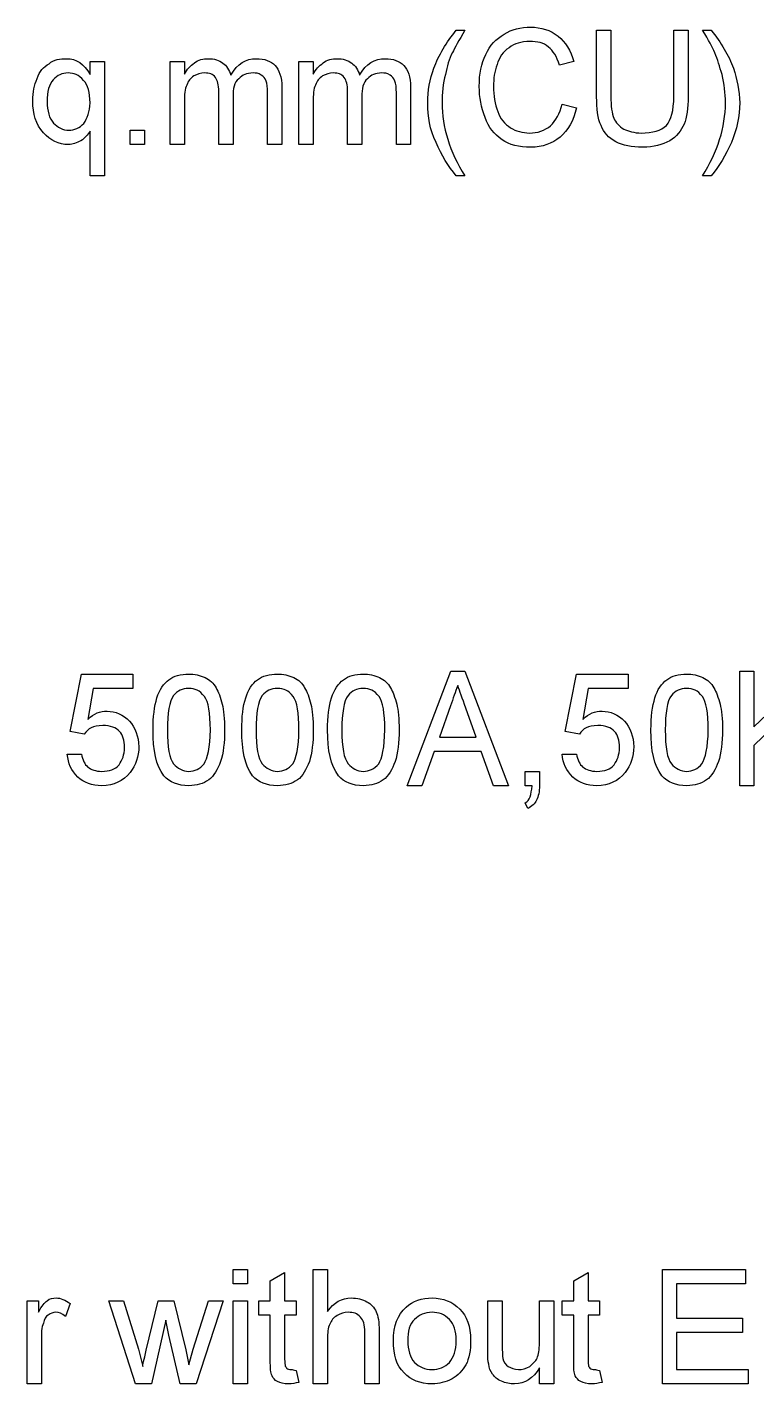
# Model space of a CAD drawing. Header units: millimetres. Extents: x 12 to 286, y 8 to 173.
# Drawn here: x 197.63 to 206.62, y 56.13 to 72.85 of the extents above; entities that cross this region are included whole.
import ezdxf

# ---------------------------------------------------------------- set-up
doc = ezdxf.new("R2010")
doc.units = ezdxf.units.MM
doc.layers.get('0').update_dxf_attribs({"linetype": 'CONTINUOUS'})

msp = doc.modelspace()

# ---------------------------------------------------------------- linework, layer by layer
at = {"color": 0}
for p, q in [((202.917, 72.8126), (203.024, 72.8126)), ((204.647, 71.9914), (204.647, 72.8126)), ((204.647, 72.8126), (204.823, 72.8126)), ((204.823, 72.8126), (204.823, 71.997)), ((205.599, 72.8126), (205.776, 72.8126)), ((205.599, 71.997), (205.599, 72.8126)), ((205.776, 72.8126), (205.776, 71.9914)), ((205.952, 72.8126), (206.058, 72.8126)), ((198.402, 72.2644), (198.402, 72.4256)), ((198.402, 72.4256), (198.578, 72.4256)), ((198.578, 72.4256), (198.578, 71.0145)), ((199.39, 71.4015), (199.39, 72.4256)), ((199.39, 72.4256), (199.566, 72.4256)), ((199.566, 72.4256), (199.566, 72.2683)), ((200.977, 71.4015), (200.977, 72.4256)), ((200.977, 72.4256), (201.154, 72.4256)), ((201.154, 72.4256), (201.154, 72.2683)), ((204.365, 72.4242), (204.188, 72.3801)), ((200.767, 72.1127), (200.767, 71.4015)), ((202.354, 72.1127), (202.354, 71.4015)), ((199.566, 71.9254), (199.566, 71.4015)), ((199.989, 71.4015), (199.989, 72.0563)), ((200.165, 71.9875), (200.165, 71.4015)), ((200.59, 71.4015), (200.59, 72.0369)), ((201.154, 71.9254), (201.154, 71.4015)), ((201.577, 71.4015), (201.577, 72.0563)), ((201.753, 71.9875), (201.753, 71.4015)), ((202.178, 71.4015), (202.178, 72.0369)), ((204.222, 71.8993), (204.399, 71.8524)), ((198.402, 71.0145), (198.402, 71.5656)), ((198.896, 71.4015), (198.896, 71.5779)), ((198.896, 71.5779), (199.073, 71.5779)), ((199.073, 71.5779), (199.073, 71.4015)), ((199.073, 71.4015), (198.896, 71.4015)), ((199.566, 71.4015), (199.39, 71.4015)), ((200.165, 71.4015), (199.989, 71.4015)), ((200.767, 71.4015), (200.59, 71.4015)), ((201.154, 71.4015), (200.977, 71.4015)), ((201.753, 71.4015), (201.577, 71.4015)), ((202.354, 71.4015), (202.178, 71.4015)), ((198.578, 71.0145), (198.402, 71.0145)), ((203.024, 71.0145), (202.917, 71.0145)), ((206.058, 71.0145), (205.952, 71.0145)), ((202.31, 63.5), (202.85, 64.9111)), ((202.85, 64.9111), (203.021, 64.9111)), ((203.021, 64.9111), (203.561, 63.5)), ((206.411, 63.5), (206.411, 64.9111)), ((206.411, 64.9111), (206.587, 64.9111)), ((206.587, 64.9111), (206.587, 64.225)), ((206.587, 64.225), (207.3, 64.9111)), ((198.155, 64.1696), (198.297, 64.8751)), ((198.297, 64.8751), (198.931, 64.8751)), ((198.931, 64.8751), (198.931, 64.6987)), ((204.258, 64.1696), (204.399, 64.8751)), ((204.399, 64.8751), (205.034, 64.8751)), ((205.034, 64.8751), (205.034, 64.6987)), ((198.44, 64.6987), (198.374, 64.316)), ((198.931, 64.6987), (198.44, 64.6987)), ((204.542, 64.6987), (204.477, 64.316)), ((205.034, 64.6987), (204.542, 64.6987)), ((202.846, 64.4853), (202.708, 64.0994)), ((203.162, 64.0994), (203.036, 64.4536)), ((206.82, 64.2193), (206.587, 63.9932)), ((198.331, 64.1354), (198.155, 64.1696)), ((199.179, 64.1876), (199.179, 64.1876)), ((200.272, 64.1876), (200.272, 64.1876)), ((201.33, 64.1876), (201.33, 64.1876)), ((202.708, 64.0994), (203.162, 64.0994)), ((204.435, 64.1354), (204.258, 64.1696)), ((205.317, 64.1876), (205.317, 64.1876)), ((198.121, 63.8888), (198.297, 63.8888)), ((202.646, 63.923), (202.494, 63.5)), ((203.225, 63.923), (202.646, 63.923)), ((203.376, 63.5), (203.225, 63.923)), ((204.222, 63.8888), (204.399, 63.8888)), ((206.587, 63.9932), (206.587, 63.5)), ((203.765, 63.5), (203.765, 63.6764)), ((203.765, 63.6764), (203.942, 63.6764)), ((203.942, 63.6764), (203.942, 63.5)), ((202.494, 63.5), (202.31, 63.5)), ((203.561, 63.5), (203.376, 63.5)), ((203.852, 63.5), (203.765, 63.5)), ((206.587, 63.5), (206.411, 63.5)), ((203.799, 63.2174), (203.765, 63.2876)), ((200.165, 57.3624), (200.165, 57.5388)), ((200.165, 57.5388), (200.342, 57.5388)), ((200.342, 57.5388), (200.342, 57.3624)), ((201.154, 56.1277), (201.154, 57.5388)), ((201.154, 57.5388), (201.33, 57.5388)), ((201.33, 57.5388), (201.33, 57.0191)), ((205.457, 56.1277), (205.457, 57.5388)), ((205.457, 57.5388), (206.481, 57.5388)), ((206.481, 57.5388), (206.481, 57.3624)), ((200.342, 57.3624), (200.165, 57.3624)), ((200.624, 57.3994), (200.801, 57.5014)), ((200.624, 57.15), (200.624, 57.3994)), ((200.801, 57.5014), (200.801, 57.15)), ((204.365, 57.3994), (204.541, 57.5014)), ((204.365, 57.15), (204.365, 57.3994)), ((204.541, 57.5014), (204.541, 57.15)), ((206.481, 57.3624), (205.633, 57.3624)), ((205.633, 57.3624), (205.633, 56.9376)), ((197.626, 56.1277), (197.626, 57.15)), ((197.626, 57.15), (197.768, 57.15)), ((197.768, 57.15), (197.768, 57.0096)), ((198.155, 57.1197), (198.098, 56.9599)), ((198.961, 56.1277), (198.632, 57.15)), ((198.632, 57.15), (198.814, 57.15)), ((198.814, 57.15), (198.998, 56.5549)), ((199.093, 56.545), (199.242, 57.15)), ((199.242, 57.15), (199.434, 57.15)), ((199.434, 57.15), (199.581, 56.5478)), ((199.675, 56.5573), (199.86, 57.15)), ((200.043, 57.15), (199.709, 56.1277)), ((199.86, 57.15), (200.043, 57.15)), ((200.165, 56.1277), (200.165, 57.15)), ((200.165, 57.15), (200.342, 57.15)), ((200.342, 57.15), (200.342, 56.1277)), ((200.484, 56.9736), (200.484, 57.15)), ((200.484, 57.15), (200.624, 57.15)), ((200.801, 57.15), (200.943, 57.15)), ((200.943, 57.15), (200.943, 56.9736)), ((203.306, 56.5298), (203.306, 57.15)), ((203.306, 57.15), (203.483, 57.15)), ((203.483, 57.15), (203.483, 56.6138)), ((203.942, 56.6318), (203.942, 57.15)), ((203.942, 57.15), (204.118, 57.15)), ((204.118, 57.15), (204.118, 56.1277)), ((204.222, 56.9736), (204.222, 57.15)), ((204.222, 57.15), (204.365, 57.15)), ((204.541, 57.15), (204.681, 57.15)), ((204.681, 57.15), (204.681, 56.9736)), ((199.337, 56.9143), (199.161, 56.1277)), ((199.374, 56.7284), (199.337, 56.9143)), ((200.624, 56.9736), (200.484, 56.9736)), ((200.624, 56.4212), (200.624, 56.9736)), ((200.943, 56.9736), (200.801, 56.9736)), ((200.801, 56.9736), (200.801, 56.4321)), ((204.365, 56.9736), (204.222, 56.9736)), ((204.365, 56.4212), (204.365, 56.9736)), ((204.681, 56.9736), (204.541, 56.9736)), ((204.541, 56.9736), (204.541, 56.4321)), ((205.633, 56.9376), (206.445, 56.9376)), ((206.445, 56.9376), (206.445, 56.7612)), ((199.514, 56.1277), (199.374, 56.7284)), ((201.789, 56.1277), (201.789, 56.7641)), ((201.965, 56.7835), (201.965, 56.1277)), ((206.445, 56.7612), (205.633, 56.7612)), ((205.633, 56.7612), (205.633, 56.304)), ((197.802, 56.672), (197.802, 56.1277)), ((198.998, 56.5549), (199.052, 56.3397)), ((199.581, 56.5478), (199.62, 56.3619)), ((199.62, 56.3619), (199.675, 56.5573)), ((201.33, 56.6773), (201.33, 56.1277)), ((202.142, 56.6568), (202.142, 56.6568)), ((200.943, 56.2942), (200.977, 56.1439)), ((203.942, 56.1277), (203.942, 56.3259)), ((204.681, 56.2942), (204.717, 56.1439)), ((205.633, 56.304), (206.515, 56.304)), ((206.515, 56.304), (206.515, 56.1277)), ((197.802, 56.1277), (197.626, 56.1277)), ((199.161, 56.1277), (198.961, 56.1277)), ((199.709, 56.1277), (199.514, 56.1277)), ((200.342, 56.1277), (200.165, 56.1277)), ((201.33, 56.1277), (201.154, 56.1277)), ((201.965, 56.1277), (201.789, 56.1277)), ((204.118, 56.1277), (203.942, 56.1277)), ((206.515, 56.1277), (205.457, 56.1277))]:
    msp.add_line(p, q, dxfattribs=at)
for points in [[(202.642, 72.3417), (202.698, 72.5039), (202.794, 72.6571), (202.917, 72.8126)], [(203.024, 72.8126), (202.948, 72.6832), (202.897, 72.5911), (202.872, 72.5357)], [(203.28, 72.5096), (203.331, 72.6267), (203.41, 72.704), (203.507, 72.7618)], [(203.507, 72.7618), (203.598, 72.8253), (203.715, 72.8486), (203.834, 72.8486)], [(203.834, 72.8486), (203.957, 72.8486), (204.081, 72.8116), (204.173, 72.7371)], [(204.173, 72.7371), (204.257, 72.6652), (204.329, 72.5579), (204.365, 72.4242)], [(206.103, 72.5329), (206.076, 72.6006), (206.029, 72.6817), (205.952, 72.8126)], [(206.058, 72.8126), (206.182, 72.6571), (206.274, 72.5001), (206.334, 72.3417)], [(203.567, 72.595), (203.492, 72.5456), (203.447, 72.474), (203.419, 72.3882)], [(203.825, 72.6722), (203.714, 72.6722), (203.635, 72.6461), (203.567, 72.595)], [(204.052, 72.6034), (203.99, 72.6599), (203.916, 72.6722), (203.825, 72.6722)], [(204.188, 72.3801), (204.156, 72.4863), (204.111, 72.5565), (204.052, 72.6034)], [(197.897, 72.3981), (197.955, 72.4489), (198.035, 72.4598), (198.114, 72.4598)], [(198.114, 72.4598), (198.227, 72.4598), (198.331, 72.3953), (198.402, 72.2644)], [(199.566, 72.2683), (199.596, 72.3304), (199.638, 72.3717), (199.689, 72.4076)], [(199.689, 72.4076), (199.734, 72.4489), (199.797, 72.4598), (199.862, 72.4598)], [(199.862, 72.4598), (199.93, 72.4598), (199.995, 72.4422), (200.04, 72.4062)], [(200.04, 72.4062), (200.081, 72.3773), (200.12, 72.3209), (200.138, 72.2559)], [(200.138, 72.2559), (200.217, 72.402), (200.324, 72.4598), (200.452, 72.4598)], [(200.452, 72.4598), (200.551, 72.4598), (200.63, 72.4323), (200.684, 72.3745)], [(201.154, 72.2683), (201.184, 72.3304), (201.225, 72.3717), (201.276, 72.4076)], [(201.276, 72.4076), (201.322, 72.4489), (201.385, 72.4598), (201.45, 72.4598)], [(201.45, 72.4598), (201.517, 72.4598), (201.582, 72.4422), (201.628, 72.4062)], [(201.628, 72.4062), (201.669, 72.3773), (201.708, 72.3209), (201.725, 72.2559)], [(201.725, 72.2559), (201.804, 72.402), (201.912, 72.4598), (202.04, 72.4598)], [(202.04, 72.4598), (202.139, 72.4598), (202.218, 72.4323), (202.271, 72.3745)], [(202.872, 72.5357), (202.825, 72.4598), (202.805, 72.3593), (202.782, 72.2658)], [(203.2, 72.1184), (203.2, 72.2768), (203.226, 72.3981), (203.28, 72.5096)], [(206.193, 72.263), (206.162, 72.3635), (206.142, 72.4461), (206.103, 72.5329)], [(197.749, 72.2147), (197.777, 72.3071), (197.832, 72.3565), (197.897, 72.3981)], [(198.132, 72.2835), (198.056, 72.2835), (197.998, 72.2559), (197.948, 72.1981)], [(198.322, 72.1928), (198.26, 72.2602), (198.205, 72.2835), (198.132, 72.2835)], [(199.682, 72.2464), (199.638, 72.2217), (199.612, 72.1829), (199.594, 72.1349)], [(199.813, 72.2835), (199.766, 72.2835), (199.722, 72.2711), (199.682, 72.2464)], [(199.948, 72.227), (199.911, 72.2725), (199.876, 72.2835), (199.813, 72.2835)], [(200.411, 72.2835), (200.329, 72.2835), (200.283, 72.2602), (200.236, 72.2133)], [(200.513, 72.2559), (200.474, 72.2835), (200.449, 72.2835), (200.411, 72.2835)], [(200.574, 72.1843), (200.556, 72.2242), (200.542, 72.2383), (200.513, 72.2559)], [(200.684, 72.3745), (200.731, 72.3237), (200.767, 72.2313), (200.767, 72.1127)], [(201.269, 72.2464), (201.225, 72.2217), (201.199, 72.1829), (201.181, 72.1349)], [(201.4, 72.2835), (201.354, 72.2835), (201.309, 72.2711), (201.269, 72.2464)], [(201.535, 72.227), (201.498, 72.2725), (201.464, 72.2835), (201.4, 72.2835)], [(201.998, 72.2835), (201.917, 72.2835), (201.87, 72.2602), (201.823, 72.2133)], [(202.1, 72.2559), (202.062, 72.2835), (202.037, 72.2835), (201.998, 72.2835)], [(202.161, 72.1843), (202.143, 72.2242), (202.129, 72.2383), (202.1, 72.2559)], [(202.271, 72.3745), (202.318, 72.3237), (202.354, 72.2313), (202.354, 72.1127)], [(202.565, 71.9145), (202.565, 72.0686), (202.591, 72.2051), (202.642, 72.3417)], [(202.782, 72.2658), (202.753, 72.1554), (202.741, 72.0316), (202.741, 71.9145)], [(203.419, 72.3882), (203.387, 72.3015), (203.376, 72.2119), (203.376, 72.1198)], [(206.235, 71.9145), (206.235, 72.0369), (206.221, 72.1473), (206.193, 72.263)], [(206.334, 72.3417), (206.375, 72.2094), (206.411, 72.063), (206.411, 71.9145)], [(197.696, 71.9406), (197.696, 72.0506), (197.714, 72.1335), (197.749, 72.2147)], [(197.948, 72.1981), (197.896, 72.1459), (197.872, 72.052), (197.872, 71.9307)], [(198.402, 71.9169), (198.402, 72.0439), (198.375, 72.1307), (198.322, 72.1928)], [(199.594, 72.1349), (199.566, 72.0894), (199.566, 72.0164), (199.566, 71.9254)], [(199.989, 72.0563), (199.989, 72.1374), (199.975, 72.19), (199.948, 72.227)], [(200.236, 72.2133), (200.178, 72.1663), (200.165, 72.0908), (200.165, 71.9875)], [(200.59, 72.0369), (200.59, 72.106), (200.585, 72.154), (200.574, 72.1843)], [(201.181, 72.1349), (201.154, 72.0894), (201.154, 72.0164), (201.154, 71.9254)], [(201.577, 72.0563), (201.577, 72.1374), (201.563, 72.19), (201.535, 72.227)], [(201.823, 72.2133), (201.766, 72.1663), (201.753, 72.0908), (201.753, 71.9875)], [(202.178, 72.0369), (202.178, 72.106), (202.172, 72.154), (202.161, 72.1843)], [(203.272, 71.7338), (203.223, 71.8605), (203.2, 71.9818), (203.2, 72.1184)], [(203.376, 72.1198), (203.376, 72.0079), (203.393, 71.8965), (203.428, 71.8083)], [(197.827, 71.5465), (197.732, 71.6523), (197.696, 71.7737), (197.696, 71.9406)], [(197.872, 71.9307), (197.872, 71.8136), (197.9, 71.7254), (197.952, 71.6661)], [(198.326, 71.6622), (198.367, 71.7254), (198.402, 71.8026), (198.402, 71.9169)], [(202.667, 71.4266), (202.588, 71.5878), (202.565, 71.7462), (202.565, 71.9145)], [(202.741, 71.9145), (202.741, 71.6195), (202.835, 71.3133), (203.024, 71.0145)], [(204.701, 71.6347), (204.658, 71.7268), (204.647, 71.8414), (204.647, 71.9914)], [(204.823, 71.997), (204.823, 71.8757), (204.834, 71.7832), (204.859, 71.7254)], [(205.507, 71.6372), (205.563, 71.7035), (205.599, 71.8192), (205.599, 71.997)], [(205.776, 71.9914), (205.776, 71.8524), (205.759, 71.7352), (205.726, 71.6509)], [(205.952, 71.0145), (206.139, 71.3133), (206.235, 71.6139), (206.235, 71.9145)], [(206.411, 71.9145), (206.411, 71.7518), (206.376, 71.5836), (206.308, 71.4266)], [(203.481, 71.4608), (203.378, 71.5285), (203.32, 71.6153), (203.272, 71.7338)], [(203.428, 71.8083), (203.456, 71.7254), (203.514, 71.6523), (203.586, 71.6082)], [(204.079, 71.6333), (204.14, 71.6979), (204.198, 71.7808), (204.222, 71.8993)], [(204.399, 71.8524), (204.362, 71.6964), (204.294, 71.574), (204.196, 71.4911)], [(197.952, 71.6661), (198.002, 71.6139), (198.068, 71.5779), (198.143, 71.5779)], [(198.143, 71.5779), (198.206, 71.5779), (198.275, 71.6068), (198.326, 71.6622)], [(198.402, 71.5656), (198.375, 71.5229), (198.338, 71.4802), (198.29, 71.4484)], [(203.586, 71.6082), (203.648, 71.567), (203.736, 71.5437), (203.82, 71.5437)], [(203.82, 71.5437), (203.915, 71.5437), (204.009, 71.5726), (204.079, 71.6333)], [(204.884, 71.4361), (204.79, 71.483), (204.738, 71.5479), (204.701, 71.6347)], [(204.859, 71.7254), (204.883, 71.6774), (204.924, 71.622), (204.983, 71.5906)], [(204.983, 71.5906), (205.034, 71.567), (205.113, 71.5437), (205.197, 71.5437)], [(205.197, 71.5437), (205.335, 71.5437), (205.445, 71.574), (205.507, 71.6372)], [(205.726, 71.6509), (205.686, 71.5779), (205.635, 71.4982), (205.549, 71.4456)], [(198.137, 71.4015), (198.012, 71.4015), (197.914, 71.4498), (197.827, 71.5465)], [(198.29, 71.4484), (198.232, 71.4252), (198.191, 71.4015), (198.137, 71.4015)], [(202.917, 71.0145), (202.82, 71.1316), (202.736, 71.2682), (202.667, 71.4266)], [(203.838, 71.3673), (203.691, 71.3673), (203.572, 71.399), (203.481, 71.4608)], [(204.196, 71.4911), (204.096, 71.4142), (203.979, 71.3673), (203.838, 71.3673)], [(205.215, 71.3673), (205.078, 71.3673), (204.97, 71.3892), (204.884, 71.4361)], [(205.549, 71.4456), (205.457, 71.4015), (205.353, 71.3673), (205.215, 71.3673)], [(206.308, 71.4266), (206.237, 71.272), (206.156, 71.1316), (206.058, 71.0145)], [(199.227, 64.5806), (199.256, 64.6878), (199.31, 64.758), (199.374, 64.8049)], [(199.374, 64.8049), (199.432, 64.8518), (199.521, 64.8751), (199.62, 64.8751)], [(199.62, 64.8751), (199.686, 64.8751), (199.758, 64.8614), (199.82, 64.8324)], [(199.82, 64.8324), (199.878, 64.8063), (199.924, 64.7608), (199.955, 64.7058)], [(200.321, 64.5806), (200.35, 64.6878), (200.402, 64.758), (200.467, 64.8049)], [(200.467, 64.8049), (200.527, 64.8518), (200.615, 64.8751), (200.713, 64.8751)], [(200.713, 64.8751), (200.779, 64.8751), (200.852, 64.8614), (200.913, 64.8324)], [(200.913, 64.8324), (200.972, 64.8063), (201.018, 64.7608), (201.047, 64.7058)], [(201.38, 64.5806), (201.409, 64.6878), (201.461, 64.758), (201.526, 64.8049)], [(201.526, 64.8049), (201.585, 64.8518), (201.673, 64.8751), (201.771, 64.8751)], [(201.771, 64.8751), (201.837, 64.8751), (201.91, 64.8614), (201.971, 64.8324)], [(201.971, 64.8324), (202.03, 64.8063), (202.077, 64.7608), (202.106, 64.7058)], [(202.935, 64.7347), (202.902, 64.6561), (202.879, 64.5735), (202.846, 64.4853)], [(203.036, 64.4536), (202.989, 64.5816), (202.96, 64.6645), (202.935, 64.7347)], [(205.366, 64.5806), (205.394, 64.6878), (205.448, 64.758), (205.512, 64.8049)], [(205.512, 64.8049), (205.572, 64.8518), (205.66, 64.8751), (205.758, 64.8751)], [(205.758, 64.8751), (205.824, 64.8751), (205.897, 64.8614), (205.957, 64.8324)], [(205.957, 64.8324), (206.015, 64.8063), (206.063, 64.7608), (206.092, 64.7058)], [(199.179, 64.1876), (199.179, 64.353), (199.194, 64.4783), (199.227, 64.5806)], [(199.43, 64.6105), (199.379, 64.5403), (199.355, 64.3929), (199.355, 64.1876)], [(199.617, 64.6987), (199.537, 64.6987), (199.481, 64.6698), (199.43, 64.6105)], [(199.812, 64.5982), (199.752, 64.6755), (199.7, 64.6987), (199.617, 64.6987)], [(199.885, 64.1876), (199.885, 64.3999), (199.86, 64.5308), (199.812, 64.5982)], [(199.955, 64.7058), (199.985, 64.6603), (200.01, 64.5844), (200.031, 64.5061)], [(200.272, 64.1876), (200.272, 64.353), (200.288, 64.4783), (200.321, 64.5806)], [(200.524, 64.6105), (200.472, 64.5403), (200.448, 64.3929), (200.448, 64.1876)], [(200.711, 64.6987), (200.631, 64.6987), (200.574, 64.6698), (200.524, 64.6105)], [(200.906, 64.5982), (200.846, 64.6755), (200.793, 64.6987), (200.711, 64.6987)], [(200.977, 64.1876), (200.977, 64.3999), (200.954, 64.5308), (200.906, 64.5982)], [(201.047, 64.7058), (201.078, 64.6603), (201.104, 64.5844), (201.123, 64.5061)], [(201.33, 64.1876), (201.33, 64.353), (201.346, 64.4783), (201.38, 64.5806)], [(201.582, 64.6105), (201.53, 64.5403), (201.506, 64.3929), (201.506, 64.1876)], [(201.769, 64.6987), (201.69, 64.6987), (201.632, 64.6698), (201.582, 64.6105)], [(201.964, 64.5982), (201.905, 64.6755), (201.851, 64.6987), (201.769, 64.6987)], [(202.035, 64.1876), (202.035, 64.3999), (202.012, 64.5308), (201.964, 64.5982)], [(202.106, 64.7058), (202.136, 64.6603), (202.162, 64.5844), (202.182, 64.5061)], [(205.317, 64.1876), (205.317, 64.353), (205.333, 64.4783), (205.366, 64.5806)], [(205.569, 64.6105), (205.516, 64.5403), (205.493, 64.3929), (205.493, 64.1876)], [(205.756, 64.6987), (205.677, 64.6987), (205.618, 64.6698), (205.569, 64.6105)], [(205.951, 64.5982), (205.891, 64.6755), (205.838, 64.6987), (205.756, 64.6987)], [(206.022, 64.1876), (206.022, 64.3999), (205.999, 64.5308), (205.951, 64.5982)], [(206.092, 64.7058), (206.123, 64.6603), (206.147, 64.5844), (206.168, 64.5061)], [(198.374, 64.316), (198.447, 64.3929), (198.529, 64.4179), (198.611, 64.4179)], [(198.611, 64.4179), (198.71, 64.4179), (198.814, 64.3763), (198.889, 64.2952)], [(200.031, 64.5061), (200.048, 64.4331), (200.061, 64.3213), (200.061, 64.1876)], [(201.123, 64.5061), (201.143, 64.4331), (201.154, 64.3213), (201.154, 64.1876)], [(202.182, 64.5061), (202.201, 64.4331), (202.212, 64.3213), (202.212, 64.1876)], [(204.477, 64.316), (204.55, 64.3929), (204.632, 64.4179), (204.714, 64.4179)], [(204.714, 64.4179), (204.814, 64.4179), (204.917, 64.3763), (204.991, 64.2952)], [(206.168, 64.5061), (206.186, 64.4331), (206.199, 64.3213), (206.199, 64.1876)], [(198.417, 64.2112), (198.378, 64.2013), (198.355, 64.1657), (198.331, 64.1354)], [(198.559, 64.2415), (198.493, 64.2415), (198.45, 64.2303), (198.417, 64.2112)], [(198.766, 64.1685), (198.721, 64.2165), (198.657, 64.2415), (198.559, 64.2415)], [(198.889, 64.2952), (198.954, 64.2193), (199.003, 64.1078), (199.003, 63.9794)], [(204.52, 64.2112), (204.482, 64.2013), (204.457, 64.1657), (204.435, 64.1354)], [(204.662, 64.2415), (204.596, 64.2415), (204.553, 64.2303), (204.52, 64.2112)], [(204.868, 64.1685), (204.825, 64.2165), (204.76, 64.2415), (204.662, 64.2415)], [(204.991, 64.2952), (205.058, 64.2193), (205.104, 64.1078), (205.104, 63.9794)], [(198.826, 63.9685), (198.826, 64.0609), (198.805, 64.1202), (198.766, 64.1685)], [(199.312, 63.6214), (199.213, 63.7522), (199.179, 63.9339), (199.179, 64.1876)], [(199.355, 64.1876), (199.355, 63.977), (199.38, 63.832), (199.431, 63.7702)], [(199.807, 63.7702), (199.849, 63.8362), (199.885, 63.9713), (199.885, 64.1876)], [(200.061, 64.1876), (200.061, 64.0362), (200.044, 63.8983), (200.011, 63.7963)], [(200.405, 63.6214), (200.308, 63.7522), (200.272, 63.9339), (200.272, 64.1876)], [(200.448, 64.1876), (200.448, 63.977), (200.474, 63.832), (200.525, 63.7702)], [(200.901, 63.7702), (200.943, 63.8362), (200.977, 63.9713), (200.977, 64.1876)], [(201.154, 64.1876), (201.154, 64.0362), (201.137, 63.8983), (201.106, 63.7963)], [(201.464, 63.6214), (201.366, 63.7522), (201.33, 63.9339), (201.33, 64.1876)], [(201.506, 64.1876), (201.506, 63.977), (201.532, 63.832), (201.584, 63.7702)], [(201.96, 63.7702), (202.001, 63.8362), (202.035, 63.9713), (202.035, 64.1876)], [(202.212, 64.1876), (202.212, 64.0362), (202.195, 63.8983), (202.164, 63.7963)], [(204.928, 63.9685), (204.928, 64.0609), (204.909, 64.1202), (204.868, 64.1685)], [(205.45, 63.6214), (205.353, 63.7522), (205.317, 63.9339), (205.317, 64.1876)], [(205.493, 64.1876), (205.493, 63.977), (205.518, 63.832), (205.569, 63.7702)], [(205.945, 63.7702), (205.986, 63.8362), (206.022, 63.9713), (206.022, 64.1876)], [(206.199, 64.1876), (206.199, 64.0362), (206.182, 63.8983), (206.149, 63.7963)], [(198.252, 63.6062), (198.166, 63.6887), (198.132, 63.7716), (198.121, 63.8888)], [(198.297, 63.8888), (198.309, 63.8182), (198.336, 63.7646), (198.374, 63.7286)], [(198.759, 63.7565), (198.801, 63.8182), (198.826, 63.8803), (198.826, 63.9685)], [(199.003, 63.9794), (199.003, 63.8623), (198.967, 63.7522), (198.896, 63.664)], [(204.355, 63.6062), (204.269, 63.6887), (204.234, 63.7716), (204.222, 63.8888)], [(204.399, 63.8888), (204.411, 63.8182), (204.438, 63.7646), (204.477, 63.7286)], [(204.862, 63.7565), (204.905, 63.8182), (204.928, 63.8803), (204.928, 63.9685)], [(205.104, 63.9794), (205.104, 63.8623), (205.07, 63.7522), (205, 63.664)], [(198.374, 63.7286), (198.411, 63.6997), (198.472, 63.6764), (198.548, 63.6764)], [(198.548, 63.6764), (198.641, 63.6764), (198.713, 63.7025), (198.759, 63.7565)], [(199.431, 63.7702), (199.479, 63.7124), (199.544, 63.6764), (199.62, 63.6764)], [(199.62, 63.6764), (199.689, 63.6764), (199.756, 63.7081), (199.807, 63.7702)], [(200.011, 63.7963), (199.971, 63.6997), (199.93, 63.6171), (199.865, 63.5702)], [(200.525, 63.7702), (200.574, 63.7124), (200.638, 63.6764), (200.713, 63.6764)], [(200.713, 63.6764), (200.782, 63.6764), (200.851, 63.7081), (200.901, 63.7702)], [(201.106, 63.7963), (201.065, 63.6997), (201.024, 63.6171), (200.959, 63.5702)], [(201.584, 63.7702), (201.632, 63.7124), (201.696, 63.6764), (201.771, 63.6764)], [(201.771, 63.6764), (201.84, 63.6764), (201.909, 63.7081), (201.96, 63.7702)], [(202.164, 63.7963), (202.124, 63.6997), (202.082, 63.6171), (202.017, 63.5702)], [(204.477, 63.7286), (204.515, 63.6997), (204.575, 63.6764), (204.651, 63.6764)], [(204.651, 63.6764), (204.745, 63.6764), (204.816, 63.7025), (204.862, 63.7565)], [(205.569, 63.7702), (205.618, 63.7124), (205.683, 63.6764), (205.758, 63.6764)], [(205.758, 63.6764), (205.826, 63.6764), (205.896, 63.7081), (205.945, 63.7702)], [(206.149, 63.7963), (206.11, 63.6997), (206.069, 63.6171), (206.003, 63.5702)], [(198.548, 63.5), (198.425, 63.5), (198.327, 63.536), (198.252, 63.6062)], [(198.896, 63.664), (198.811, 63.5579), (198.695, 63.5), (198.548, 63.5)], [(199.62, 63.5), (199.483, 63.5), (199.387, 63.5399), (199.312, 63.6214)], [(199.865, 63.5702), (199.795, 63.5233), (199.718, 63.5), (199.62, 63.5)], [(200.713, 63.5), (200.576, 63.5), (200.48, 63.5399), (200.405, 63.6214)], [(200.959, 63.5702), (200.888, 63.5233), (200.812, 63.5), (200.713, 63.5)], [(201.771, 63.5), (201.635, 63.5), (201.538, 63.5399), (201.464, 63.6214)], [(202.017, 63.5702), (201.946, 63.5233), (201.87, 63.5), (201.771, 63.5)], [(204.65, 63.5), (204.529, 63.5), (204.43, 63.536), (204.355, 63.6062)], [(205, 63.664), (204.914, 63.5579), (204.798, 63.5), (204.65, 63.5)], [(205.758, 63.5), (205.621, 63.5), (205.525, 63.5399), (205.45, 63.6214)], [(206.003, 63.5702), (205.933, 63.5233), (205.857, 63.5), (205.758, 63.5)], [(203.828, 63.3621), (203.834, 63.4047), (203.851, 63.4393), (203.852, 63.5)], [(203.942, 63.5), (203.942, 63.427), (203.929, 63.3677), (203.907, 63.3222)], [(203.765, 63.2876), (203.794, 63.3042), (203.815, 63.3293), (203.828, 63.3621)], [(203.907, 63.3222), (203.884, 63.2781), (203.849, 63.2425), (203.799, 63.2174)], [(197.874, 57.1514), (197.907, 57.186), (197.943, 57.186), (197.983, 57.186)], [(197.983, 57.186), (198.038, 57.186), (198.097, 57.1638), (198.155, 57.1197)], [(201.33, 57.0191), (201.409, 57.1377), (201.506, 57.186), (201.625, 57.186)], [(201.625, 57.186), (201.694, 57.186), (201.761, 57.1708), (201.815, 57.1405)], [(202.299, 57.0727), (202.382, 57.15), (202.493, 57.186), (202.619, 57.186)], [(202.619, 57.186), (202.752, 57.186), (202.872, 57.1405), (202.96, 57.0495)], [(197.768, 57.0096), (197.806, 57.0936), (197.841, 57.1281), (197.874, 57.1514)], [(201.815, 57.1405), (201.861, 57.113), (201.907, 57.0689), (201.931, 57.0149)], [(202.142, 56.6568), (202.142, 56.8441), (202.194, 56.9817), (202.299, 57.0727)], [(202.96, 57.0495), (203.047, 56.968), (203.094, 56.8318), (203.094, 56.6706)], [(197.828, 56.8773), (197.802, 56.8233), (197.802, 56.7461), (197.802, 56.672)], [(197.886, 56.975), (197.855, 56.9627), (197.84, 56.9186), (197.828, 56.8773)], [(197.981, 57.0096), (197.945, 57.0096), (197.915, 56.9969), (197.886, 56.975)], [(198.098, 56.9599), (198.054, 56.9969), (198.02, 57.0096), (197.981, 57.0096)], [(201.357, 56.8635), (201.33, 56.8194), (201.33, 56.7559), (201.33, 56.6773)], [(201.448, 56.9694), (201.402, 56.9447), (201.375, 56.9076), (201.357, 56.8635)], [(201.585, 57.0096), (201.534, 57.0096), (201.491, 56.9958), (201.448, 56.9694)], [(201.735, 56.9503), (201.694, 56.9969), (201.65, 57.0096), (201.585, 57.0096)], [(201.789, 56.7641), (201.789, 56.8607), (201.771, 56.9115), (201.735, 56.9503)], [(201.931, 57.0149), (201.953, 56.9708), (201.965, 56.884), (201.965, 56.7835)], [(202.403, 56.9214), (202.341, 56.8688), (202.318, 56.7754), (202.318, 56.6568)], [(202.619, 57.0096), (202.526, 57.0096), (202.46, 56.9793), (202.403, 56.9214)], [(202.832, 56.9214), (202.767, 56.9845), (202.704, 57.0096), (202.619, 57.0096)], [(202.917, 56.6621), (202.917, 56.7849), (202.888, 56.8621), (202.832, 56.9214)], [(199.052, 56.3397), (199.049, 56.3619), (199.067, 56.4183), (199.093, 56.545)], [(202.273, 56.2624), (202.178, 56.3563), (202.142, 56.4857), (202.142, 56.6568)], [(202.318, 56.6568), (202.318, 56.5506), (202.346, 56.4501), (202.403, 56.3922)], [(202.832, 56.3922), (202.883, 56.4568), (202.917, 56.5408), (202.917, 56.6621)], [(203.094, 56.6706), (203.094, 56.5464), (203.075, 56.4374), (203.035, 56.3633)], [(203.316, 56.3714), (203.306, 56.406), (203.306, 56.4582), (203.306, 56.5298)], [(203.483, 56.6138), (203.483, 56.5312), (203.485, 56.472), (203.492, 56.4416)], [(203.914, 56.443), (203.929, 56.4871), (203.942, 56.5506), (203.942, 56.6318)], [(200.645, 56.2282), (200.624, 56.2599), (200.624, 56.3231), (200.624, 56.4212)], [(200.801, 56.4321), (200.801, 56.3908), (200.804, 56.3577), (200.808, 56.3453)], [(202.403, 56.3922), (202.456, 56.3383), (202.531, 56.304), (202.619, 56.304)], [(202.619, 56.304), (202.698, 56.304), (202.776, 56.333), (202.832, 56.3922)], [(203.035, 56.3633), (202.992, 56.2913), (202.938, 56.231), (202.864, 56.188)], [(203.365, 56.2462), (203.334, 56.2875), (203.325, 56.3217), (203.316, 56.3714)], [(203.492, 56.4416), (203.499, 56.3989), (203.524, 56.3644), (203.558, 56.3397)], [(203.822, 56.3411), (203.857, 56.3771), (203.896, 56.4003), (203.914, 56.443)], [(204.384, 56.2282), (204.365, 56.2599), (204.365, 56.3231), (204.365, 56.4212)], [(204.541, 56.4321), (204.541, 56.3908), (204.544, 56.3577), (204.548, 56.3453)], [(200.714, 56.1552), (200.676, 56.1756), (200.659, 56.1979), (200.645, 56.2282)], [(200.808, 56.3453), (200.811, 56.3425), (200.822, 56.3217), (200.833, 56.315)], [(200.833, 56.315), (200.834, 56.315), (200.86, 56.304), (200.881, 56.304)], [(200.881, 56.304), (200.893, 56.304), (200.916, 56.2998), (200.943, 56.2942)], [(202.619, 56.1277), (202.47, 56.1277), (202.361, 56.1728), (202.273, 56.2624)], [(202.864, 56.188), (202.784, 56.1495), (202.707, 56.1277), (202.619, 56.1277)], [(203.476, 56.1605), (203.416, 56.1841), (203.39, 56.2116), (203.365, 56.2462)], [(203.558, 56.3397), (203.59, 56.3259), (203.633, 56.304), (203.682, 56.304)], [(203.942, 56.3259), (203.866, 56.1979), (203.764, 56.1277), (203.635, 56.1277)], [(203.682, 56.304), (203.724, 56.304), (203.779, 56.3164), (203.822, 56.3411)], [(204.454, 56.1552), (204.414, 56.1756), (204.398, 56.1979), (204.384, 56.2282)], [(204.548, 56.3453), (204.55, 56.3425), (204.561, 56.3217), (204.573, 56.315)], [(204.573, 56.315), (204.573, 56.315), (204.599, 56.304), (204.619, 56.304)], [(204.619, 56.304), (204.633, 56.304), (204.657, 56.2998), (204.681, 56.2942)], [(200.853, 56.1277), (200.788, 56.1277), (200.747, 56.1372), (200.714, 56.1552)], [(200.977, 56.1439), (200.932, 56.1386), (200.89, 56.1277), (200.853, 56.1277)], [(203.635, 56.1277), (203.575, 56.1277), (203.525, 56.1386), (203.476, 56.1605)], [(204.593, 56.1277), (204.527, 56.1277), (204.487, 56.1372), (204.454, 56.1552)], [(204.717, 56.1439), (204.67, 56.1386), (204.629, 56.1277), (204.593, 56.1277)]]:
    msp.add_open_spline(points, degree=3, dxfattribs=at)

doc.saveas('drawing.dxf')
